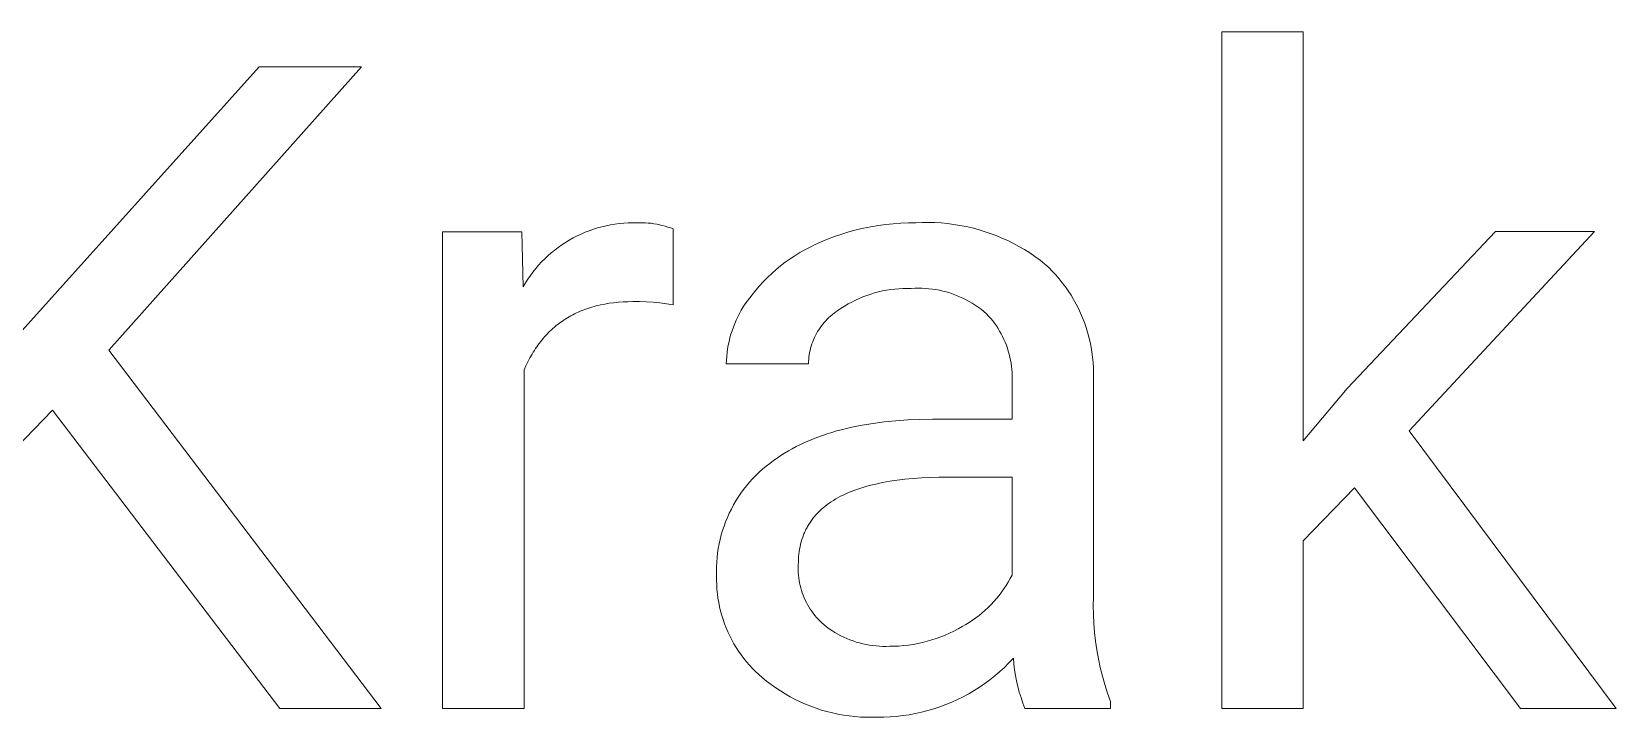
# Model space of a CAD drawing. Header units: millimetres. Extents: x 430 to 4403, y -1522 to 1254.
# Drawn here: x 3676.8 to 3769.7, y -1208.8 to -1168.6 of the extents above; entities that cross this region are included whole.
import ezdxf

# ---------------------------------------------------------------- set-up
doc = ezdxf.new("R2010")
doc.units = ezdxf.units.MM
doc.header["$MEASUREMENT"] = 0
doc.layers.add('Domyślny', color=7, linetype='Continuous', true_color=0x000000)

msp = doc.modelspace()

# ---------------------------------------------------------------- linework, layer by layer
at = {"layer": 'Domyślny', "color": 18, "lineweight": 15, "true_color": 0x000000}
for p, q in [((3746.607, -1208.284), (3746.607, -1168.593)), ((3746.607, -1168.593), (3751.383, -1168.593)), ((3751.383, -1168.593), (3751.383, -1192.593)), ((3673.451, -1189.262), (3690.174, -1170.66)), ((3696.167, -1170.66), (3681.362, -1187.264)), ((3690.174, -1170.66), (3696.167, -1170.66)), ((3700.93, -1208.276), (3700.93, -1180.321)), ((3700.93, -1180.321), (3705.574, -1180.321)), ((3705.574, -1180.321), (3705.653, -1183.549)), ((3708.582, -1180.69), (3708.812, -1180.571)), ((3708.812, -1180.571), (3709.046, -1180.46)), ((3709.046, -1180.46), (3709.284, -1180.358)), ((3709.284, -1180.358), (3709.526, -1180.264)), ((3709.526, -1180.264), (3709.77, -1180.178)), ((3709.77, -1180.178), (3710.017, -1180.101)), ((3710.017, -1180.101), (3710.267, -1180.032)), ((3710.267, -1180.032), (3710.52, -1179.973)), ((3710.52, -1179.973), (3710.774, -1179.922)), ((3710.774, -1179.922), (3711.029, -1179.88)), ((3711.029, -1179.88), (3711.286, -1179.847)), ((3711.286, -1179.847), (3711.544, -1179.823)), ((3711.544, -1179.823), (3711.803, -1179.808)), ((3711.803, -1179.808), (3712.062, -1179.802)), ((3712.062, -1179.802), (3712.321, -1179.805)), ((3712.321, -1179.805), (3712.488, -1179.799)), ((3712.488, -1179.799), (3712.654, -1179.798)), ((3712.654, -1179.798), (3712.82, -1179.804)), ((3712.82, -1179.804), (3712.986, -1179.815)), ((3712.986, -1179.815), (3713.152, -1179.831)), ((3713.152, -1179.831), (3713.317, -1179.853)), ((3713.317, -1179.853), (3713.481, -1179.881)), ((3713.481, -1179.881), (3713.644, -1179.914)), ((3713.644, -1179.914), (3713.806, -1179.953)), ((3713.806, -1179.953), (3713.967, -1179.997)), ((3713.967, -1179.997), (3714.126, -1180.047)), ((3714.126, -1180.047), (3714.283, -1180.102)), ((3714.283, -1180.102), (3714.438, -1180.162)), ((3714.438, -1180.162), (3714.438, -1184.607)), ((3723.498, -1180.768), (3723.911, -1180.611)), ((3723.911, -1180.611), (3724.328, -1180.468)), ((3724.328, -1180.468), (3724.75, -1180.338)), ((3724.75, -1180.338), (3725.176, -1180.222)), ((3725.176, -1180.222), (3725.606, -1180.12)), ((3725.606, -1180.12), (3726.039, -1180.031)), ((3726.039, -1180.031), (3726.474, -1179.957)), ((3726.474, -1179.957), (3726.911, -1179.897)), ((3726.911, -1179.897), (3727.351, -1179.852)), ((3727.351, -1179.852), (3727.791, -1179.82)), ((3727.791, -1179.82), (3728.232, -1179.803)), ((3728.232, -1179.803), (3728.674, -1179.801)), ((3728.674, -1179.801), (3729.043, -1179.785)), ((3729.043, -1179.785), (3729.412, -1179.781)), ((3729.412, -1179.781), (3729.782, -1179.79)), ((3729.782, -1179.79), (3730.151, -1179.811)), ((3730.151, -1179.811), (3730.519, -1179.845)), ((3730.519, -1179.845), (3730.885, -1179.891)), ((3730.885, -1179.891), (3731.25, -1179.949)), ((3731.25, -1179.949), (3731.613, -1180.02)), ((3731.613, -1180.02), (3731.973, -1180.102)), ((3731.973, -1180.102), (3732.33, -1180.197)), ((3732.33, -1180.197), (3732.684, -1180.304)), ((3732.684, -1180.304), (3733.034, -1180.422)), ((3733.034, -1180.422), (3733.38, -1180.552)), ((3733.38, -1180.552), (3733.721, -1180.694)), ((3753.95, -1189.524), (3762.656, -1180.315)), ((3768.464, -1180.315), (3757.588, -1191.998)), ((3762.656, -1180.315), (3768.464, -1180.315)), ((3707.105, -1181.736), (3707.3, -1181.565)), ((3707.3, -1181.565), (3707.5, -1181.401)), ((3707.5, -1181.401), (3707.706, -1181.244)), ((3707.706, -1181.244), (3707.918, -1181.094)), ((3707.918, -1181.094), (3708.134, -1180.952)), ((3708.134, -1180.952), (3708.356, -1180.817)), ((3708.356, -1180.817), (3708.582, -1180.69)), ((3721.579, -1181.73), (3721.87, -1181.551)), ((3721.87, -1181.551), (3722.167, -1181.382)), ((3722.167, -1181.382), (3722.47, -1181.224)), ((3722.47, -1181.224), (3722.778, -1181.076)), ((3722.778, -1181.076), (3723.091, -1180.939)), ((3723.091, -1180.939), (3723.498, -1180.768)), ((3733.721, -1180.694), (3734.057, -1180.847)), ((3734.057, -1180.847), (3734.388, -1181.012)), ((3734.388, -1181.012), (3734.713, -1181.187)), ((3734.713, -1181.187), (3735.033, -1181.373)), ((3735.033, -1181.373), (3735.345, -1181.57)), ((3735.345, -1181.57), (3735.651, -1181.777)), ((3706.228, -1182.687), (3706.39, -1182.485)), ((3706.39, -1182.485), (3706.559, -1182.288)), ((3706.559, -1182.288), (3706.734, -1182.098)), ((3706.734, -1182.098), (3706.917, -1181.914)), ((3706.917, -1181.914), (3707.105, -1181.736)), ((3720.482, -1182.542), (3720.745, -1182.325)), ((3720.745, -1182.325), (3721.017, -1182.117)), ((3721.017, -1182.117), (3721.295, -1181.919)), ((3721.295, -1181.919), (3721.579, -1181.73)), ((3735.651, -1181.777), (3735.95, -1181.995)), ((3735.95, -1181.995), (3736.241, -1182.222)), ((3736.241, -1182.222), (3736.459, -1182.426)), ((3736.459, -1182.426), (3736.67, -1182.638)), ((3705.653, -1183.549), (3705.785, -1183.326)), ((3705.785, -1183.326), (3705.925, -1183.108)), ((3705.925, -1183.108), (3706.073, -1182.895)), ((3706.073, -1182.895), (3706.228, -1182.687)), ((3719.505, -1183.496), (3719.737, -1183.245)), ((3719.737, -1183.245), (3719.977, -1183.002)), ((3719.977, -1183.002), (3720.225, -1182.768)), ((3720.225, -1182.768), (3720.482, -1182.542)), ((3736.67, -1182.638), (3736.873, -1182.857)), ((3736.873, -1182.857), (3737.068, -1183.083)), ((3737.068, -1183.083), (3737.256, -1183.315)), ((3737.256, -1183.315), (3737.435, -1183.554)), ((3718.674, -1184.55), (3718.8, -1184.37)), ((3718.8, -1184.37), (3718.931, -1184.193)), ((3718.931, -1184.193), (3719.069, -1184.021)), ((3719.069, -1184.021), (3719.282, -1183.755)), ((3719.282, -1183.755), (3719.505, -1183.496)), ((3725.131, -1184.337), (3724.916, -1184.445)), ((3725.35, -1184.237), (3725.131, -1184.337)), ((3725.572, -1184.145), (3725.35, -1184.237)), ((3725.797, -1184.06), (3725.572, -1184.145)), ((3726.025, -1183.982), (3725.797, -1184.06)), ((3726.255, -1183.913), (3726.025, -1183.982)), ((3726.488, -1183.851), (3726.255, -1183.913)), ((3726.722, -1183.798), (3726.488, -1183.851)), ((3726.958, -1183.752), (3726.722, -1183.798)), ((3727.196, -1183.715), (3726.958, -1183.752)), ((3727.435, -1183.686), (3727.196, -1183.715)), ((3727.675, -1183.665), (3727.435, -1183.686)), ((3727.915, -1183.652), (3727.675, -1183.665)), ((3728.155, -1183.647), (3727.915, -1183.652)), ((3728.396, -1183.651), (3728.155, -1183.647)), ((3728.604, -1183.639), (3728.396, -1183.651)), ((3728.812, -1183.635), (3728.604, -1183.639)), ((3729.02, -1183.637), (3728.812, -1183.635)), ((3729.227, -1183.647), (3729.02, -1183.637)), ((3729.435, -1183.664), (3729.227, -1183.647)), ((3729.641, -1183.688), (3729.435, -1183.664)), ((3729.847, -1183.72), (3729.641, -1183.688)), ((3730.052, -1183.758), (3729.847, -1183.72)), ((3730.255, -1183.803), (3730.052, -1183.758)), ((3730.456, -1183.856), (3730.255, -1183.803)), ((3730.655, -1183.915), (3730.456, -1183.856)), ((3730.853, -1183.981), (3730.655, -1183.915)), ((3731.048, -1184.054), (3730.853, -1183.981)), ((3731.24, -1184.134), (3731.048, -1184.054)), ((3731.429, -1184.22), (3731.24, -1184.134)), ((3731.615, -1184.313), (3731.429, -1184.22)), ((3731.798, -1184.412), (3731.615, -1184.313)), ((3737.435, -1183.554), (3737.606, -1183.798)), ((3737.606, -1183.798), (3737.769, -1184.049)), ((3737.769, -1184.049), (3737.923, -1184.305)), ((3737.923, -1184.305), (3738.068, -1184.566)), ((3708.348, -1185.308), (3708.246, -1185.367)), ((3708.451, -1185.25), (3708.348, -1185.308)), ((3708.556, -1185.194), (3708.451, -1185.25)), ((3708.662, -1185.14), (3708.556, -1185.194)), ((3708.77, -1185.088), (3708.662, -1185.14)), ((3708.879, -1185.037), (3708.77, -1185.088)), ((3708.99, -1184.989), (3708.879, -1185.037)), ((3709.102, -1184.943), (3708.99, -1184.989)), ((3709.215, -1184.899), (3709.102, -1184.943)), ((3709.33, -1184.857), (3709.215, -1184.899)), ((3709.447, -1184.816), (3709.33, -1184.857)), ((3709.565, -1184.778), (3709.447, -1184.816)), ((3709.684, -1184.741), (3709.565, -1184.778)), ((3709.805, -1184.707), (3709.684, -1184.741)), ((3709.928, -1184.674), (3709.805, -1184.707)), ((3710.051, -1184.644), (3709.928, -1184.674)), ((3710.177, -1184.615), (3710.051, -1184.644)), ((3710.431, -1184.564), (3710.177, -1184.615)), ((3710.692, -1184.521), (3710.431, -1184.564)), ((3710.959, -1184.485), (3710.692, -1184.521)), ((3711.231, -1184.458), (3710.959, -1184.485)), ((3711.509, -1184.438), (3711.231, -1184.458)), ((3711.793, -1184.426), (3711.509, -1184.438)), ((3712.083, -1184.422), (3711.793, -1184.426)), ((3712.477, -1184.423), (3712.083, -1184.422)), ((3712.871, -1184.436), (3712.477, -1184.423)), ((3713.265, -1184.461), (3712.871, -1184.436)), ((3713.657, -1184.498), (3713.265, -1184.461)), ((3714.048, -1184.547), (3713.657, -1184.498)), ((3714.438, -1184.607), (3714.048, -1184.547)), ((3718.234, -1185.312), (3718.334, -1185.116)), ((3718.334, -1185.116), (3718.441, -1184.924)), ((3718.441, -1184.924), (3718.555, -1184.735)), ((3718.555, -1184.735), (3718.674, -1184.55)), ((3723.675, -1185.268), (3723.577, -1185.357)), ((3723.776, -1185.182), (3723.675, -1185.268)), ((3723.88, -1185.1), (3723.776, -1185.182)), ((3723.987, -1185.022), (3723.88, -1185.1)), ((3724.096, -1184.947), (3723.987, -1185.022)), ((3724.295, -1184.811), (3724.096, -1184.947)), ((3724.497, -1184.682), (3724.295, -1184.811)), ((3724.705, -1184.56), (3724.497, -1184.682)), ((3724.916, -1184.445), (3724.705, -1184.56)), ((3731.978, -1184.517), (3731.798, -1184.412)), ((3732.153, -1184.628), (3731.978, -1184.517)), ((3732.325, -1184.746), (3732.153, -1184.628)), ((3732.493, -1184.869), (3732.325, -1184.746)), ((3732.656, -1184.998), (3732.493, -1184.869)), ((3732.815, -1185.133), (3732.656, -1184.998)), ((3732.939, -1185.266), (3732.815, -1185.133)), ((3733.059, -1185.404), (3732.939, -1185.266)), ((3738.068, -1184.566), (3738.204, -1184.832)), ((3738.204, -1184.832), (3738.33, -1185.102)), ((3738.33, -1185.102), (3738.448, -1185.377)), ((3707.222, -1186.154), (3707.137, -1186.238)), ((3707.307, -1186.073), (3707.222, -1186.154)), ((3707.395, -1185.994), (3707.307, -1186.073)), ((3707.483, -1185.916), (3707.395, -1185.994)), ((3707.574, -1185.841), (3707.483, -1185.916)), ((3707.665, -1185.768), (3707.574, -1185.841)), ((3707.758, -1185.696), (3707.665, -1185.768)), ((3707.853, -1185.626), (3707.758, -1185.696)), ((3707.949, -1185.559), (3707.853, -1185.626)), ((3708.046, -1185.493), (3707.949, -1185.559)), ((3708.145, -1185.429), (3708.046, -1185.493)), ((3708.246, -1185.367), (3708.145, -1185.429)), ((3717.833, -1186.335), (3717.899, -1186.126)), ((3717.899, -1186.126), (3717.973, -1185.918)), ((3717.973, -1185.918), (3718.053, -1185.713)), ((3718.053, -1185.713), (3718.14, -1185.511)), ((3718.14, -1185.511), (3718.234, -1185.312)), ((3722.915, -1186.18), (3722.849, -1186.295)), ((3722.985, -1186.068), (3722.915, -1186.18)), ((3723.059, -1185.958), (3722.985, -1186.068)), ((3723.136, -1185.85), (3723.059, -1185.958)), ((3723.217, -1185.746), (3723.136, -1185.85)), ((3723.302, -1185.644), (3723.217, -1185.746)), ((3723.39, -1185.545), (3723.302, -1185.644)), ((3723.482, -1185.45), (3723.39, -1185.545)), ((3723.577, -1185.357), (3723.482, -1185.45)), ((3733.175, -1185.546), (3733.059, -1185.404)), ((3733.285, -1185.692), (3733.175, -1185.546)), ((3733.39, -1185.841), (3733.285, -1185.692)), ((3733.491, -1185.994), (3733.39, -1185.841)), ((3733.585, -1186.15), (3733.491, -1185.994)), ((3733.675, -1186.31), (3733.585, -1186.15)), ((3738.448, -1185.377), (3738.556, -1185.655)), ((3738.556, -1185.655), (3738.654, -1185.937)), ((3738.654, -1185.937), (3738.742, -1186.222)), ((3738.742, -1186.222), (3738.821, -1186.51)), ((3706.445, -1187.073), (3706.375, -1187.176)), ((3706.516, -1186.973), (3706.445, -1187.073)), ((3706.588, -1186.874), (3706.516, -1186.973)), ((3706.662, -1186.777), (3706.588, -1186.874)), ((3706.738, -1186.683), (3706.662, -1186.777)), ((3706.815, -1186.59), (3706.738, -1186.683)), ((3706.893, -1186.499), (3706.815, -1186.59)), ((3706.973, -1186.41), (3706.893, -1186.499)), ((3707.055, -1186.323), (3706.973, -1186.41)), ((3707.137, -1186.238), (3707.055, -1186.323)), ((3717.639, -1187.193), (3717.676, -1186.977)), ((3717.676, -1186.977), (3717.722, -1186.761)), ((3717.722, -1186.761), (3717.774, -1186.547)), ((3717.774, -1186.547), (3717.833, -1186.335)), ((3722.504, -1187.154), (3722.473, -1187.282)), ((3722.541, -1187.026), (3722.504, -1187.154)), ((3722.581, -1186.9), (3722.541, -1187.026)), ((3722.627, -1186.776), (3722.581, -1186.9)), ((3722.676, -1186.653), (3722.627, -1186.776)), ((3722.73, -1186.532), (3722.676, -1186.653)), ((3722.787, -1186.412), (3722.73, -1186.532)), ((3722.849, -1186.295), (3722.787, -1186.412)), ((3733.759, -1186.472), (3733.675, -1186.31)), ((3733.837, -1186.637), (3733.759, -1186.472)), ((3733.91, -1186.805), (3733.837, -1186.637)), ((3733.977, -1186.975), (3733.91, -1186.805)), ((3734.038, -1187.147), (3733.977, -1186.975)), ((3734.093, -1187.322), (3734.038, -1187.147)), ((3738.821, -1186.51), (3738.889, -1186.801)), ((3738.889, -1186.801), (3738.948, -1187.094)), ((3738.948, -1187.094), (3738.997, -1187.388)), ((3681.362, -1187.264), (3697.331, -1208.274)), ((3705.929, -1187.948), (3705.814, -1188.185)), ((3706.049, -1187.717), (3705.929, -1187.948)), ((3706.175, -1187.495), (3706.049, -1187.717)), ((3706.24, -1187.387), (3706.175, -1187.495)), ((3706.307, -1187.28), (3706.24, -1187.387)), ((3706.375, -1187.176), (3706.307, -1187.28)), ((3717.56, -1188.07), (3717.569, -1187.85)), ((3722.376, -1188.07), (3717.56, -1188.07)), ((3717.569, -1187.85), (3717.585, -1187.63)), ((3717.585, -1187.63), (3717.608, -1187.411)), ((3717.608, -1187.411), (3717.639, -1187.193)), ((3722.381, -1187.937), (3722.376, -1188.07)), ((3722.39, -1187.805), (3722.381, -1187.937)), ((3722.404, -1187.673), (3722.39, -1187.805)), ((3722.422, -1187.542), (3722.404, -1187.673)), ((3722.445, -1187.412), (3722.422, -1187.542)), ((3722.473, -1187.282), (3722.445, -1187.412)), ((3734.143, -1187.498), (3734.093, -1187.322)), ((3734.186, -1187.675), (3734.143, -1187.498)), ((3734.223, -1187.854), (3734.186, -1187.675)), ((3734.254, -1188.035), (3734.223, -1187.854)), ((3734.279, -1188.216), (3734.254, -1188.035)), ((3738.997, -1187.388), (3739.035, -1187.684)), ((3739.035, -1187.684), (3739.063, -1187.982)), ((3739.063, -1187.982), (3739.081, -1188.28)), ((3705.814, -1188.185), (3705.706, -1188.431)), ((3705.706, -1188.431), (3705.706, -1208.276)), ((3734.297, -1188.397), (3734.279, -1188.216)), ((3734.31, -1188.58), (3734.297, -1188.397)), ((3734.316, -1188.763), (3734.31, -1188.58)), ((3734.31, -1189.128), (3734.316, -1188.945)), ((3734.316, -1188.945), (3734.316, -1188.763)), ((3739.081, -1188.28), (3739.089, -1188.578)), ((3739.089, -1188.578), (3739.086, -1188.877)), ((3739.086, -1188.877), (3739.086, -1201.736)), ((3734.31, -1191.324), (3734.31, -1189.128)), ((3751.383, -1192.593), (3753.95, -1189.524)), ((3678.055, -1190.783), (3673.451, -1195.559)), ((3691.391, -1208.274), (3678.055, -1190.783)), ((3724.614, -1191.856), (3724.913, -1191.788)), ((3724.913, -1191.788), (3725.218, -1191.724)), ((3725.218, -1191.724), (3725.528, -1191.665)), ((3725.528, -1191.665), (3726.164, -1191.561)), ((3726.164, -1191.561), (3726.82, -1191.476)), ((3726.82, -1191.476), (3727.498, -1191.409)), ((3727.498, -1191.409), (3728.195, -1191.362)), ((3728.195, -1191.362), (3728.914, -1191.334)), ((3728.914, -1191.334), (3729.653, -1191.324)), ((3729.653, -1191.324), (3734.31, -1191.324)), ((3721.906, -1192.802), (3722.153, -1192.686)), ((3722.153, -1192.686), (3722.405, -1192.575)), ((3722.405, -1192.575), (3722.663, -1192.469)), ((3722.663, -1192.469), (3722.926, -1192.367)), ((3722.926, -1192.367), (3723.194, -1192.27)), ((3723.194, -1192.27), (3723.468, -1192.178)), ((3723.468, -1192.178), (3723.746, -1192.09)), ((3723.746, -1192.09), (3724.03, -1192.008)), ((3724.03, -1192.008), (3724.319, -1191.93)), ((3724.319, -1191.93), (3724.614, -1191.856)), ((3757.588, -1191.998), (3769.734, -1208.284)), ((3720.325, -1193.745), (3720.535, -1193.596)), ((3720.535, -1193.596), (3720.75, -1193.452)), ((3720.75, -1193.452), (3720.971, -1193.313)), ((3720.971, -1193.313), (3721.197, -1193.178)), ((3721.197, -1193.178), (3721.428, -1193.048)), ((3721.428, -1193.048), (3721.664, -1192.923)), ((3721.664, -1192.923), (3721.906, -1192.802)), ((3719.289, -1194.619), (3719.484, -1194.43)), ((3719.484, -1194.43), (3719.685, -1194.248)), ((3719.685, -1194.248), (3719.893, -1194.073)), ((3719.893, -1194.073), (3720.106, -1193.906)), ((3720.106, -1193.906), (3720.325, -1193.745)), ((3718.417, -1195.657), (3718.577, -1195.438)), ((3718.577, -1195.438), (3718.744, -1195.224)), ((3718.744, -1195.224), (3718.918, -1195.016)), ((3718.918, -1195.016), (3719.1, -1194.814)), ((3719.1, -1194.814), (3719.289, -1194.619)), ((3725.041, -1195.494), (3724.876, -1195.558)), ((3725.21, -1195.433), (3725.041, -1195.494)), ((3725.384, -1195.374), (3725.21, -1195.433)), ((3725.562, -1195.317), (3725.384, -1195.374)), ((3725.744, -1195.263), (3725.562, -1195.317)), ((3725.931, -1195.212), (3725.744, -1195.263)), ((3726.317, -1195.117), (3725.931, -1195.212)), ((3726.72, -1195.032), (3726.317, -1195.117)), ((3727.141, -1194.957), (3726.72, -1195.032)), ((3727.579, -1194.891), (3727.141, -1194.957)), ((3728.033, -1194.836), (3727.579, -1194.891)), ((3728.505, -1194.791), (3728.033, -1194.836)), ((3728.995, -1194.756), (3728.505, -1194.791)), ((3729.501, -1194.731), (3728.995, -1194.756)), ((3730.025, -1194.716), (3729.501, -1194.731)), ((3730.566, -1194.711), (3730.025, -1194.716)), ((3734.31, -1194.711), (3730.566, -1194.711)), ((3734.31, -1200.453), (3734.31, -1194.711)), ((3754.387, -1195.332), (3751.383, -1198.454)), ((3764.124, -1208.284), (3754.387, -1195.332)), ((3717.856, -1196.586), (3717.984, -1196.347)), ((3717.984, -1196.347), (3718.12, -1196.112)), ((3718.12, -1196.112), (3718.265, -1195.882)), ((3718.265, -1195.882), (3718.417, -1195.657)), ((3723.343, -1196.428), (3723.229, -1196.522)), ((3723.461, -1196.336), (3723.343, -1196.428)), ((3723.583, -1196.247), (3723.461, -1196.336)), ((3723.71, -1196.16), (3723.583, -1196.247)), ((3723.84, -1196.076), (3723.71, -1196.16)), ((3723.975, -1195.995), (3723.84, -1196.076)), ((3724.115, -1195.915), (3723.975, -1195.995)), ((3724.258, -1195.839), (3724.115, -1195.915)), ((3724.406, -1195.765), (3724.258, -1195.839)), ((3724.559, -1195.693), (3724.406, -1195.765)), ((3724.715, -1195.624), (3724.559, -1195.693)), ((3724.876, -1195.558), (3724.715, -1195.624)), ((3717.427, -1197.583), (3717.521, -1197.328)), ((3717.521, -1197.328), (3717.624, -1197.077)), ((3717.624, -1197.077), (3717.736, -1196.829)), ((3717.736, -1196.829), (3717.856, -1196.586)), ((3722.475, -1197.366), (3722.437, -1197.424)), ((3722.514, -1197.309), (3722.475, -1197.366)), ((3722.554, -1197.252), (3722.514, -1197.309)), ((3722.595, -1197.195), (3722.554, -1197.252)), ((3722.638, -1197.14), (3722.595, -1197.195)), ((3722.681, -1197.085), (3722.638, -1197.14)), ((3722.726, -1197.031), (3722.681, -1197.085)), ((3722.818, -1196.924), (3722.726, -1197.031)), ((3722.914, -1196.819), (3722.818, -1196.924)), ((3723.015, -1196.718), (3722.914, -1196.819)), ((3723.12, -1196.618), (3723.015, -1196.718)), ((3723.229, -1196.522), (3723.12, -1196.618)), ((3717.198, -1198.364), (3717.266, -1198.101)), ((3717.266, -1198.101), (3717.342, -1197.841)), ((3717.342, -1197.841), (3717.427, -1197.583)), ((3722.04, -1198.238), (3721.995, -1198.372)), ((3722.089, -1198.105), (3722.04, -1198.238)), ((3722.115, -1198.04), (3722.089, -1198.105)), ((3722.143, -1197.976), (3722.115, -1198.04)), ((3722.171, -1197.912), (3722.143, -1197.976)), ((3722.201, -1197.849), (3722.171, -1197.912)), ((3722.231, -1197.786), (3722.201, -1197.849)), ((3722.263, -1197.724), (3722.231, -1197.786)), ((3722.295, -1197.663), (3722.263, -1197.724)), ((3722.329, -1197.602), (3722.295, -1197.663)), ((3722.364, -1197.542), (3722.329, -1197.602)), ((3722.4, -1197.483), (3722.364, -1197.542)), ((3722.437, -1197.424), (3722.4, -1197.483)), ((3717.021, -1199.435), (3717.051, -1199.165)), ((3717.051, -1199.165), (3717.091, -1198.896)), ((3717.091, -1198.896), (3717.14, -1198.629)), ((3717.14, -1198.629), (3717.198, -1198.364)), ((3721.815, -1199.233), (3721.8, -1199.385)), ((3721.834, -1199.083), (3721.815, -1199.233)), ((3721.858, -1198.936), (3721.834, -1199.083)), ((3721.886, -1198.791), (3721.858, -1198.936)), ((3721.918, -1198.649), (3721.886, -1198.791)), ((3721.954, -1198.509), (3721.918, -1198.649)), ((3721.995, -1198.372), (3721.954, -1198.509)), ((3751.383, -1198.454), (3751.383, -1208.284)), ((3716.985, -1200.248), (3716.987, -1199.976)), ((3716.987, -1199.976), (3716.999, -1199.705)), ((3716.999, -1199.705), (3717.021, -1199.435)), ((3721.781, -1199.858), (3721.776, -1200.009)), ((3721.776, -1200.009), (3721.776, -1200.161)), ((3721.776, -1200.161), (3721.782, -1200.313)), ((3721.783, -1199.698), (3721.781, -1199.858)), ((3721.789, -1199.54), (3721.783, -1199.698)), ((3721.8, -1199.385), (3721.789, -1199.54)), ((3716.991, -1200.519), (3716.985, -1200.248)), ((3716.99, -1200.778), (3716.991, -1200.519)), ((3716.998, -1201.037), (3716.99, -1200.778)), ((3717.014, -1201.296), (3716.998, -1201.037)), ((3721.782, -1200.313), (3721.793, -1200.464)), ((3721.793, -1200.464), (3721.809, -1200.615)), ((3721.809, -1200.615), (3721.831, -1200.765)), ((3721.831, -1200.765), (3721.858, -1200.914)), ((3721.858, -1200.914), (3721.89, -1201.063)), ((3721.89, -1201.063), (3721.927, -1201.21)), ((3733.83, -1201.27), (3733.96, -1201.072)), ((3733.96, -1201.072), (3734.084, -1200.87)), ((3734.084, -1200.87), (3734.2, -1200.663)), ((3734.2, -1200.663), (3734.31, -1200.453)), ((3717.039, -1201.553), (3717.014, -1201.296)), ((3717.073, -1201.81), (3717.039, -1201.553)), ((3717.116, -1202.065), (3717.073, -1201.81)), ((3721.927, -1201.21), (3721.969, -1201.356)), ((3721.969, -1201.356), (3722.016, -1201.5)), ((3722.016, -1201.5), (3722.068, -1201.642)), ((3722.068, -1201.642), (3722.125, -1201.783)), ((3722.125, -1201.783), (3722.187, -1201.921)), ((3722.187, -1201.921), (3722.254, -1202.057)), ((3733.081, -1202.187), (3733.243, -1202.014)), ((3733.243, -1202.014), (3733.399, -1201.836)), ((3733.399, -1201.836), (3733.549, -1201.652)), ((3733.549, -1201.652), (3733.692, -1201.463)), ((3733.692, -1201.463), (3733.83, -1201.27)), ((3739.086, -1201.736), (3739.076, -1202.257)), ((3717.168, -1202.319), (3717.116, -1202.065)), ((3717.228, -1202.571), (3717.168, -1202.319)), ((3717.297, -1202.821), (3717.228, -1202.571)), ((3717.374, -1203.068), (3717.297, -1202.821)), ((3722.254, -1202.057), (3722.325, -1202.191)), ((3722.325, -1202.191), (3722.401, -1202.323)), ((3722.401, -1202.323), (3722.482, -1202.451)), ((3722.482, -1202.451), (3722.567, -1202.577)), ((3722.567, -1202.577), (3722.656, -1202.699)), ((3722.656, -1202.699), (3722.749, -1202.819)), ((3722.749, -1202.819), (3722.847, -1202.935)), ((3722.847, -1202.935), (3722.948, -1203.048)), ((3732.187, -1202.964), (3732.376, -1202.821)), ((3732.376, -1202.821), (3732.561, -1202.672)), ((3732.561, -1202.672), (3732.739, -1202.516)), ((3732.739, -1202.516), (3732.913, -1202.354)), ((3732.913, -1202.354), (3733.081, -1202.187)), ((3739.076, -1202.257), (3739.082, -1202.777)), ((3739.082, -1202.777), (3739.106, -1203.297)), ((3717.46, -1203.312), (3717.374, -1203.068)), ((3717.554, -1203.554), (3717.46, -1203.312)), ((3717.656, -1203.792), (3717.554, -1203.554)), ((3717.766, -1204.026), (3717.656, -1203.792)), ((3722.948, -1203.048), (3723.054, -1203.157)), ((3723.054, -1203.157), (3723.163, -1203.262)), ((3723.163, -1203.262), (3723.276, -1203.364)), ((3723.276, -1203.364), (3723.431, -1203.486)), ((3723.431, -1203.486), (3723.591, -1203.602)), ((3723.591, -1203.602), (3723.754, -1203.712)), ((3723.754, -1203.712), (3723.921, -1203.817)), ((3723.921, -1203.817), (3724.092, -1203.917)), ((3730.389, -1203.973), (3730.645, -1203.86)), ((3730.645, -1203.86), (3730.896, -1203.738)), ((3730.896, -1203.738), (3731.143, -1203.608)), ((3731.143, -1203.608), (3731.386, -1203.47)), ((3731.386, -1203.47), (3731.593, -1203.354)), ((3731.593, -1203.354), (3731.795, -1203.231)), ((3731.795, -1203.231), (3731.994, -1203.101)), ((3731.994, -1203.101), (3732.187, -1202.964)), ((3739.106, -1203.297), (3739.147, -1203.816)), ((3739.147, -1203.816), (3739.205, -1204.333)), ((3717.884, -1204.256), (3717.766, -1204.026)), ((3718.011, -1204.483), (3717.884, -1204.256)), ((3718.144, -1204.704), (3718.011, -1204.483)), ((3718.285, -1204.922), (3718.144, -1204.704)), ((3724.092, -1203.917), (3724.266, -1204.01)), ((3724.266, -1204.01), (3724.443, -1204.097)), ((3724.443, -1204.097), (3724.623, -1204.178)), ((3724.623, -1204.178), (3724.806, -1204.252)), ((3724.806, -1204.252), (3724.991, -1204.321)), ((3724.991, -1204.321), (3725.178, -1204.383)), ((3725.178, -1204.383), (3725.368, -1204.438)), ((3725.368, -1204.438), (3725.559, -1204.487)), ((3725.559, -1204.487), (3725.752, -1204.529)), ((3725.752, -1204.529), (3725.946, -1204.564)), ((3725.946, -1204.564), (3726.141, -1204.593)), ((3726.141, -1204.593), (3726.337, -1204.615)), ((3726.337, -1204.615), (3726.534, -1204.63)), ((3726.534, -1204.63), (3726.731, -1204.638)), ((3726.731, -1204.638), (3726.929, -1204.639)), ((3726.929, -1204.639), (3727.126, -1204.634)), ((3727.126, -1204.634), (3727.405, -1204.63)), ((3727.405, -1204.63), (3727.684, -1204.616)), ((3727.684, -1204.616), (3727.963, -1204.593)), ((3727.963, -1204.593), (3728.24, -1204.561)), ((3728.24, -1204.561), (3728.516, -1204.519)), ((3728.516, -1204.519), (3728.791, -1204.468)), ((3728.791, -1204.468), (3729.064, -1204.408)), ((3729.064, -1204.408), (3729.334, -1204.339)), ((3729.334, -1204.339), (3729.603, -1204.261)), ((3729.603, -1204.261), (3729.868, -1204.174)), ((3729.868, -1204.174), (3730.13, -1204.078)), ((3730.13, -1204.078), (3730.389, -1203.973)), ((3739.205, -1204.333), (3739.28, -1204.848)), ((3718.434, -1205.134), (3718.285, -1204.922)), ((3718.59, -1205.341), (3718.434, -1205.134)), ((3718.752, -1205.542), (3718.59, -1205.341)), ((3718.922, -1205.738), (3718.752, -1205.542)), ((3719.098, -1205.928), (3718.922, -1205.738)), ((3734.132, -1205.605), (3733.867, -1205.866)), ((3734.389, -1205.335), (3734.132, -1205.605)), ((3734.419, -1205.67), (3734.389, -1205.335)), ((3734.46, -1206.004), (3734.419, -1205.67)), ((3739.28, -1204.848), (3739.371, -1205.361)), ((3739.371, -1205.361), (3739.48, -1205.87)), ((3719.281, -1206.111), (3719.098, -1205.928)), ((3719.469, -1206.289), (3719.281, -1206.111)), ((3719.664, -1206.46), (3719.469, -1206.289)), ((3719.921, -1206.671), (3719.664, -1206.46)), ((3720.185, -1206.874), (3719.921, -1206.671)), ((3733.016, -1206.59), (3732.717, -1206.811)), ((3733.308, -1206.359), (3733.016, -1206.59)), ((3733.592, -1206.117), (3733.308, -1206.359)), ((3733.867, -1205.866), (3733.592, -1206.117)), ((3734.512, -1206.336), (3734.46, -1206.004)), ((3734.576, -1206.666), (3734.512, -1206.336)), ((3734.652, -1206.993), (3734.576, -1206.666)), ((3739.48, -1205.87), (3739.605, -1206.375)), ((3739.605, -1206.375), (3739.746, -1206.876)), ((3720.455, -1207.068), (3720.185, -1206.874)), ((3720.732, -1207.252), (3720.455, -1207.068)), ((3721.015, -1207.427), (3720.732, -1207.252)), ((3721.304, -1207.592), (3721.015, -1207.427)), ((3721.598, -1207.747), (3721.304, -1207.592)), ((3731.446, -1207.588), (3731.113, -1207.754)), ((3731.774, -1207.411), (3731.446, -1207.588)), ((3732.095, -1207.222), (3731.774, -1207.411)), ((3732.409, -1207.022), (3732.095, -1207.222)), ((3732.717, -1206.811), (3732.409, -1207.022)), ((3734.738, -1207.318), (3734.652, -1206.993)), ((3734.836, -1207.64), (3734.738, -1207.318)), ((3739.746, -1206.876), (3739.904, -1207.372)), ((3739.904, -1207.372), (3740.078, -1207.862)), ((3697.331, -1208.274), (3691.391, -1208.274)), ((3705.706, -1208.276), (3700.93, -1208.276)), ((3721.898, -1207.892), (3721.598, -1207.747)), ((3722.202, -1208.027), (3721.898, -1207.892)), ((3722.511, -1208.151), (3722.202, -1208.027)), ((3722.824, -1208.265), (3722.511, -1208.151)), ((3723.14, -1208.368), (3722.824, -1208.265)), ((3723.46, -1208.46), (3723.14, -1208.368)), ((3723.782, -1208.541), (3723.46, -1208.46)), ((3729.009, -1208.496), (3728.645, -1208.577)), ((3729.37, -1208.403), (3729.009, -1208.496)), ((3729.727, -1208.298), (3729.37, -1208.403)), ((3730.08, -1208.18), (3729.727, -1208.298)), ((3730.43, -1208.05), (3730.08, -1208.18)), ((3730.774, -1207.908), (3730.43, -1208.05)), ((3731.113, -1207.754), (3730.774, -1207.908)), ((3734.944, -1207.958), (3734.836, -1207.64)), ((3735.064, -1208.272), (3734.944, -1207.958)), ((3740.078, -1208.272), (3735.064, -1208.272)), ((3740.078, -1207.862), (3740.078, -1208.272)), ((3751.383, -1208.284), (3746.607, -1208.284)), ((3769.734, -1208.284), (3764.124, -1208.284)), ((3724.108, -1208.611), (3723.782, -1208.541)), ((3724.435, -1208.67), (3724.108, -1208.611)), ((3724.764, -1208.718), (3724.435, -1208.67)), ((3725.095, -1208.755), (3724.764, -1208.718)), ((3725.427, -1208.78), (3725.095, -1208.755)), ((3725.759, -1208.794), (3725.427, -1208.78)), ((3726.092, -1208.797), (3725.759, -1208.794)), ((3726.425, -1208.788), (3726.092, -1208.797)), ((3726.797, -1208.785), (3726.425, -1208.788)), ((3727.169, -1208.769), (3726.797, -1208.785)), ((3727.541, -1208.741), (3727.169, -1208.769)), ((3727.911, -1208.699), (3727.541, -1208.741)), ((3728.279, -1208.644), (3727.911, -1208.699)), ((3728.645, -1208.577), (3728.279, -1208.644))]:
    msp.add_line(p, q, dxfattribs=at)

doc.saveas('drawing.dxf')
